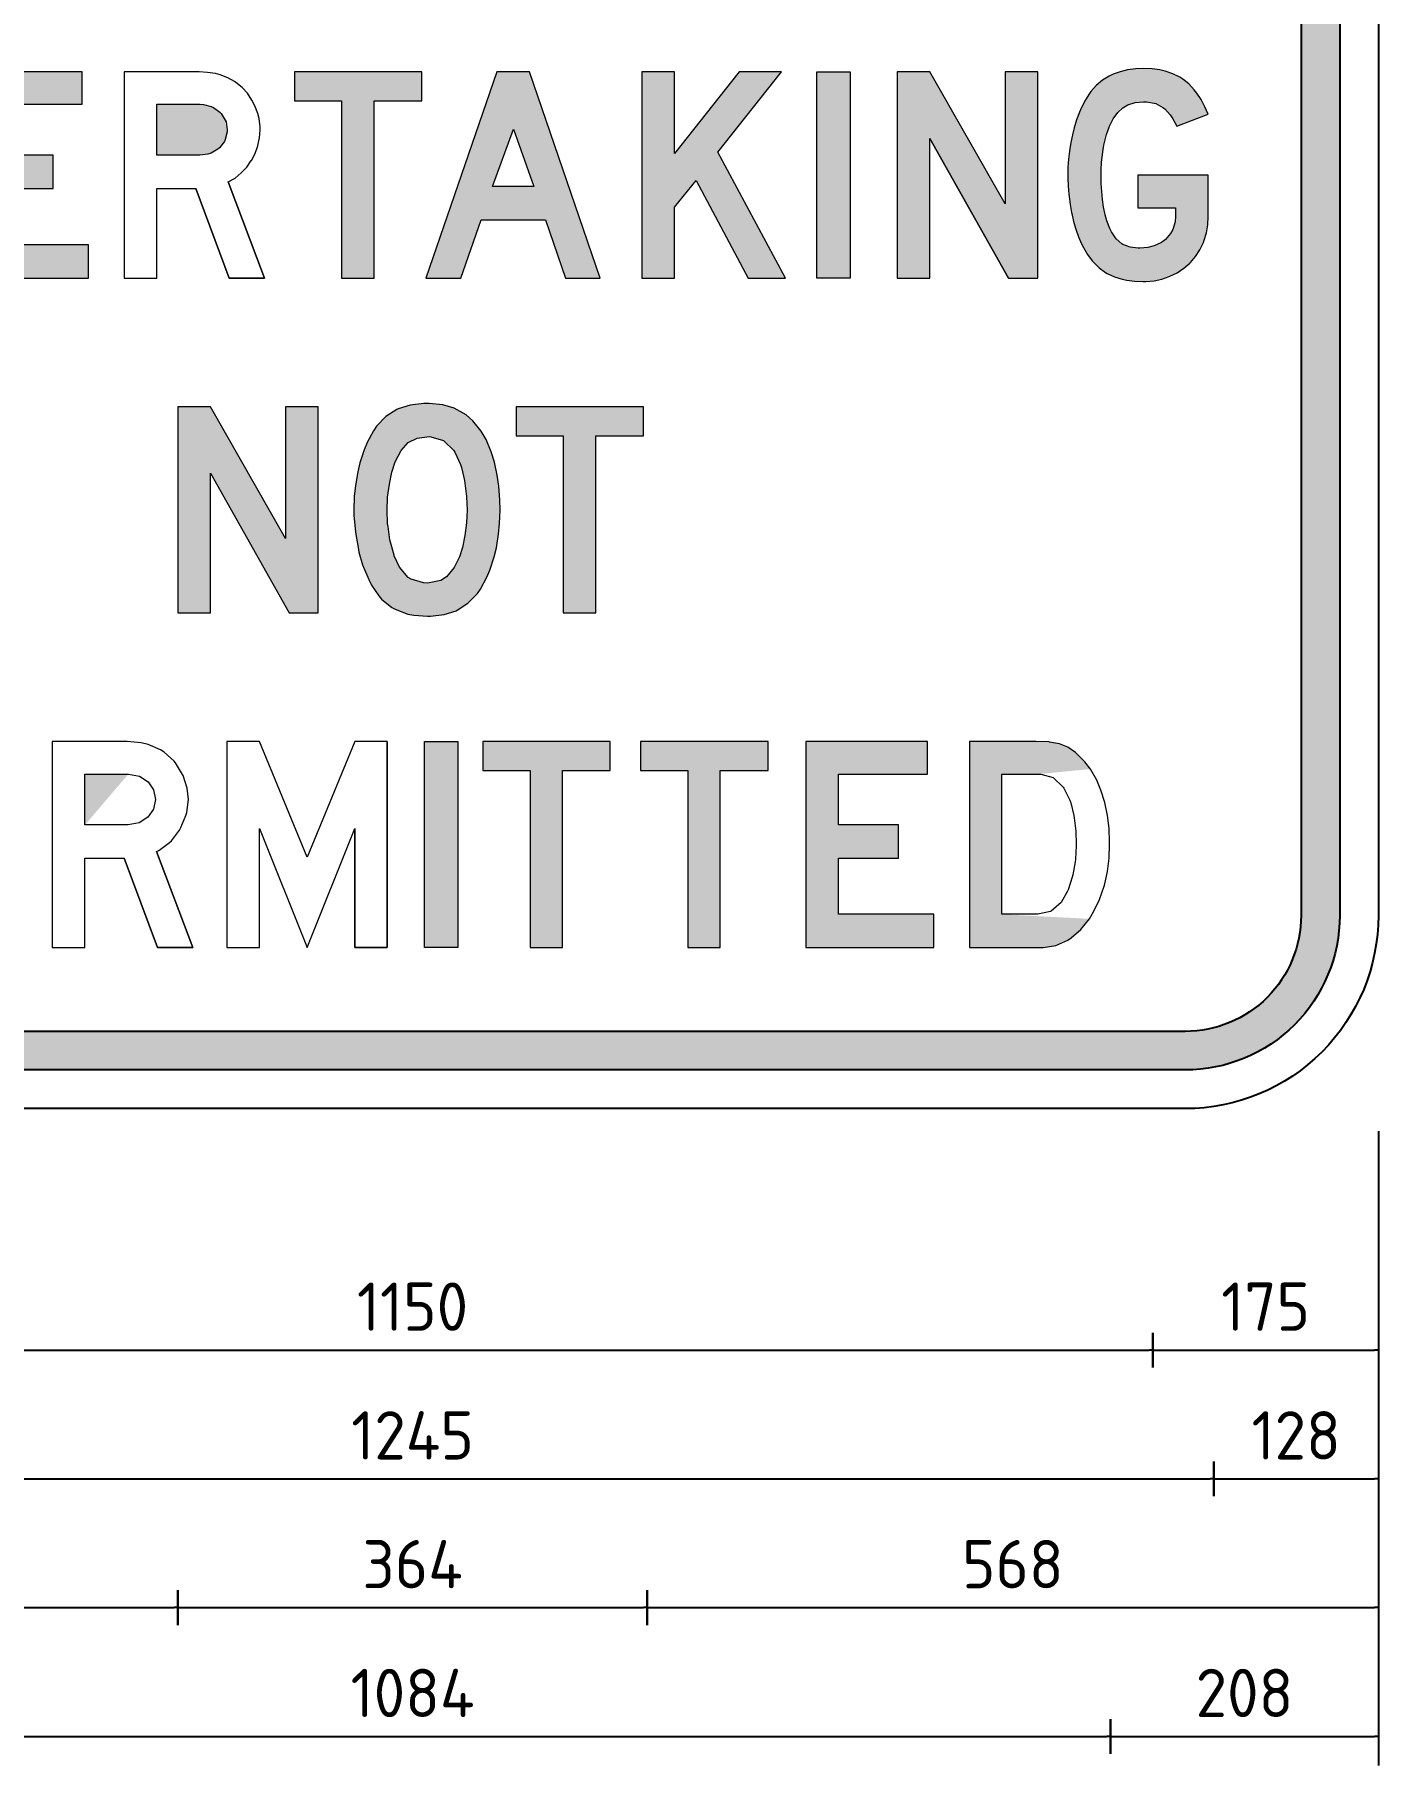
# Model space of a CAD drawing. Header units: inches. Extents: x 0 to 420, y 0 to 297.
# Drawn here: x 143.2 to 212.8, y 116.6 to 206.2 of the extents above; entities that cross this region are included whole.
import ezdxf

# ---------------------------------------------------------------- set-up
doc = ezdxf.new("R2010")
doc.units = ezdxf.units.IN
doc.header["$MEASUREMENT"] = 0
for name, color, linetype in [('L25', 1, 'Continuous'), ('L35', 3, 'Continuous'), ('T25', 1, 'Continuous')]:
    doc.layers.add(name, color=color, linetype=linetype)
doc.styles.add('ISO', font='iso3098b.shx')
doc.dimstyles.new('SIGNSDIM', dxfattribs={"dimtxt": 2.5, "dimasz": 0.2, "dimexe": 1.5, "dimexo": 2, "dimgap": 1, "dimtad": 1, "dimdec": 4, "dimlfac": 15, "dimrnd": 1, "dimdsep": 46, "dimtxsty": 'ISO', "dimblk": 'SGNDIM', "dimcen": 2.5, "dimse2": 1, "dimadec": 0, "dimazin": 0, "dimtfac": 1, "dimtdec": 4, "dimtix": 1, "dimtmove": 0, "dimatfit": 3, "dimldrblk": 'SGNDIM', "dimfxl": 1, "dimtolj": 1, "dimtzin": 0, "dimarcsym": 0})

# ---------------------------------------------------------------- blocks, each defined once
blk = doc.blocks.new('SGNDIM')
for p, q in [((0, 4.5), (0, -4.5)), ((0, 0), (-1, 0))]:
    blk.add_line(p, q)
blk = doc.blocks.new('*D10')
at = {"layer": 'DEFPOINTS', "color": 0, "transparency": 16777216}
for p in [(198.925, 140.207), (212.789, 140.207), (212.789, 118.069)]:
    blk.add_point(p, dxfattribs=at)
at = {"layer": 'T25', "color": 0, "lineweight": -2, "transparency": 16777216}
for p, q in [((212.789, 138.207), (212.789, 116.569)), ((199.125, 118.069), (212.589, 118.069))]:
    blk.add_line(p, q, dxfattribs=at)
at = {"layer": 'T25', "color": 0, "lineweight": -2, "transparency": 16777216, "xscale": 0.2, "yscale": 0.2, "zscale": 0.2, "rotation": 180}
blk.add_blockref('SGNDIM', (198.925, 118.069), dxfattribs=at)
at = {"layer": 'T25', "color": 0, "lineweight": -2, "transparency": 16777216, "xscale": 0.2, "yscale": 0.2, "zscale": 0.2}
blk.add_blockref('SGNDIM', (212.789, 118.069), dxfattribs=at)
at = {"layer": 'T25', "color": 0, "transparency": 16777216, "insert": (205.857, 120.319), "char_height": 2.5, "attachment_point": 5, "style": 'ISO'}
blk.add_mtext('\\A1;208', dxfattribs=at)
blk = doc.blocks.new('*D11')
at = {"layer": 'DEFPOINTS', "color": 0, "transparency": 16777216}
for p in [(126.652, 145.67), (198.925, 145.67), (198.925, 118.069)]:
    blk.add_point(p, dxfattribs=at)
at = {"layer": 'T25', "color": 0, "lineweight": -2, "transparency": 16777216}
blk.add_line((126.852, 118.069), (198.725, 118.069), dxfattribs=at)
at = {"layer": 'T25', "color": 0, "lineweight": -2, "transparency": 16777216, "xscale": 0.2, "yscale": 0.2, "zscale": 0.2, "rotation": 180}
blk.add_blockref('SGNDIM', (126.652, 118.069), dxfattribs=at)
at = {"layer": 'T25', "color": 0, "lineweight": -2, "transparency": 16777216, "xscale": 0.2, "yscale": 0.2, "zscale": 0.2}
blk.add_blockref('SGNDIM', (198.925, 118.069), dxfattribs=at)
at = {"layer": 'T25', "color": 0, "transparency": 16777216, "insert": (162.789, 120.319), "char_height": 2.5, "attachment_point": 5, "style": 'ISO'}
blk.add_mtext('\\A1;1084', dxfattribs=at)
blk = doc.blocks.new('*D13')
at = {"layer": 'DEFPOINTS', "color": 0, "transparency": 16777216}
for p in [(174.937, 143.499), (212.789, 143.499), (212.789, 124.736)]:
    blk.add_point(p, dxfattribs=at)
at = {"layer": 'T25', "color": 0, "lineweight": -2, "transparency": 16777216}
for p, q in [((212.789, 141.499), (212.789, 123.236)), ((175.137, 124.736), (212.589, 124.736))]:
    blk.add_line(p, q, dxfattribs=at)
at = {"layer": 'T25', "color": 0, "lineweight": -2, "transparency": 16777216, "xscale": 0.2, "yscale": 0.2, "zscale": 0.2, "rotation": 180}
blk.add_blockref('SGNDIM', (174.937, 124.736), dxfattribs=at)
at = {"layer": 'T25', "color": 0, "lineweight": -2, "transparency": 16777216, "xscale": 0.2, "yscale": 0.2, "zscale": 0.2}
blk.add_blockref('SGNDIM', (212.789, 124.736), dxfattribs=at)
at = {"layer": 'T25', "color": 0, "transparency": 16777216, "insert": (193.863, 126.986), "char_height": 2.5, "attachment_point": 5, "style": 'ISO'}
blk.add_mtext('\\A1;568', dxfattribs=at)
blk = doc.blocks.new('*D14')
at = {"layer": 'DEFPOINTS', "color": 0, "transparency": 16777216}
for p in [(150.64, 145.281), (174.937, 145.281), (174.937, 124.736)]:
    blk.add_point(p, dxfattribs=at)
at = {"layer": 'T25', "color": 0, "lineweight": -2, "transparency": 16777216}
blk.add_line((150.84, 124.736), (174.737, 124.736), dxfattribs=at)
at = {"layer": 'T25', "color": 0, "lineweight": -2, "transparency": 16777216, "xscale": 0.2, "yscale": 0.2, "zscale": 0.2, "rotation": 180}
blk.add_blockref('SGNDIM', (150.64, 124.736), dxfattribs=at)
at = {"layer": 'T25', "color": 0, "lineweight": -2, "transparency": 16777216, "xscale": 0.2, "yscale": 0.2, "zscale": 0.2}
blk.add_blockref('SGNDIM', (174.937, 124.736), dxfattribs=at)
at = {"layer": 'T25', "color": 0, "transparency": 16777216, "insert": (162.789, 126.986), "char_height": 2.5, "attachment_point": 5, "style": 'ISO'}
blk.add_mtext('\\A1;364', dxfattribs=at)
blk = doc.blocks.new('*D15')
at = {"layer": 'DEFPOINTS', "color": 0, "transparency": 16777216}
for p in [(112.789, 143.499), (150.64, 143.499), (150.64, 124.736)]:
    blk.add_point(p, dxfattribs=at)
at = {"layer": 'T25', "color": 0, "lineweight": -2, "transparency": 16777216}
for p, q in [((112.789, 141.499), (112.789, 123.236)), ((112.989, 124.736), (150.44, 124.736))]:
    blk.add_line(p, q, dxfattribs=at)
at = {"layer": 'T25', "color": 0, "lineweight": -2, "transparency": 16777216, "xscale": 0.2, "yscale": 0.2, "zscale": 0.2, "rotation": 180}
blk.add_blockref('SGNDIM', (112.789, 124.736), dxfattribs=at)
at = {"layer": 'T25', "color": 0, "lineweight": -2, "transparency": 16777216, "xscale": 0.2, "yscale": 0.2, "zscale": 0.2}
blk.add_blockref('SGNDIM', (150.64, 124.736), dxfattribs=at)
at = {"layer": 'T25', "color": 0, "transparency": 16777216, "insert": (131.714, 126.986), "char_height": 2.5, "attachment_point": 5, "style": 'ISO'}
blk.add_mtext('\\A1;568', dxfattribs=at)
blk = doc.blocks.new('*D16')
at = {"layer": 'DEFPOINTS', "color": 0, "transparency": 16777216}
for p in [(204.275, 141.131), (212.789, 141.131), (212.789, 131.403)]:
    blk.add_point(p, dxfattribs=at)
at = {"layer": 'T25', "color": 0, "lineweight": -2, "transparency": 16777216}
for p, q in [((212.789, 139.131), (212.789, 129.903)), ((204.475, 131.403), (212.589, 131.403))]:
    blk.add_line(p, q, dxfattribs=at)
at = {"layer": 'T25', "color": 0, "lineweight": -2, "transparency": 16777216, "xscale": 0.2, "yscale": 0.2, "zscale": 0.2, "rotation": 180}
blk.add_blockref('SGNDIM', (204.275, 131.403), dxfattribs=at)
at = {"layer": 'T25', "color": 0, "lineweight": -2, "transparency": 16777216, "xscale": 0.2, "yscale": 0.2, "zscale": 0.2}
blk.add_blockref('SGNDIM', (212.789, 131.403), dxfattribs=at)
at = {"layer": 'T25', "color": 0, "transparency": 16777216, "insert": (208.532, 133.653), "char_height": 2.5, "attachment_point": 5, "style": 'ISO'}
blk.add_mtext('\\A1;128', dxfattribs=at)
blk = doc.blocks.new('*D17')
at = {"layer": 'DEFPOINTS', "color": 0, "transparency": 16777216}
for p in [(121.302, 144.679), (204.275, 144.679), (204.275, 131.403)]:
    blk.add_point(p, dxfattribs=at)
at = {"layer": 'T25', "color": 0, "lineweight": -2, "transparency": 16777216}
blk.add_line((121.502, 131.403), (204.075, 131.403), dxfattribs=at)
at = {"layer": 'T25', "color": 0, "lineweight": -2, "transparency": 16777216, "xscale": 0.2, "yscale": 0.2, "zscale": 0.2, "rotation": 180}
blk.add_blockref('SGNDIM', (121.302, 131.403), dxfattribs=at)
at = {"layer": 'T25', "color": 0, "lineweight": -2, "transparency": 16777216, "xscale": 0.2, "yscale": 0.2, "zscale": 0.2}
blk.add_blockref('SGNDIM', (204.275, 131.403), dxfattribs=at)
at = {"layer": 'T25', "color": 0, "transparency": 16777216, "insert": (162.789, 133.653), "char_height": 2.5, "attachment_point": 5, "style": 'ISO'}
blk.add_mtext('\\A1;1245', dxfattribs=at)
blk = doc.blocks.new('*D25')
at = {"layer": 'DEFPOINTS', "color": 0, "transparency": 16777216}
for p in [(201.115, 151.407), (212.789, 151.407), (212.789, 138.069)]:
    blk.add_point(p, dxfattribs=at)
at = {"layer": 'T25', "color": 0, "lineweight": -2, "transparency": 16777216}
for p, q in [((212.789, 149.407), (212.789, 136.569)), ((201.315, 138.069), (212.589, 138.069))]:
    blk.add_line(p, q, dxfattribs=at)
at = {"layer": 'T25', "color": 0, "lineweight": -2, "transparency": 16777216, "xscale": 0.2, "yscale": 0.2, "zscale": 0.2, "rotation": 180}
blk.add_blockref('SGNDIM', (201.115, 138.069), dxfattribs=at)
at = {"layer": 'T25', "color": 0, "lineweight": -2, "transparency": 16777216, "xscale": 0.2, "yscale": 0.2, "zscale": 0.2}
blk.add_blockref('SGNDIM', (212.789, 138.069), dxfattribs=at)
at = {"layer": 'T25', "color": 0, "transparency": 16777216, "insert": (206.952, 140.319), "char_height": 2.5, "attachment_point": 5, "style": 'ISO'}
blk.add_mtext('\\A1;175', dxfattribs=at)
blk = doc.blocks.new('*D26')
at = {"layer": 'DEFPOINTS', "color": 0, "transparency": 16777216}
for p in [(124.462, 150.335), (201.115, 150.335), (201.115, 138.069)]:
    blk.add_point(p, dxfattribs=at)
at = {"layer": 'T25', "color": 0, "lineweight": -2, "transparency": 16777216}
blk.add_line((124.662, 138.069), (200.915, 138.069), dxfattribs=at)
at = {"layer": 'T25', "color": 0, "lineweight": -2, "transparency": 16777216, "xscale": 0.2, "yscale": 0.2, "zscale": 0.2, "rotation": 180}
blk.add_blockref('SGNDIM', (124.462, 138.069), dxfattribs=at)
at = {"layer": 'T25', "color": 0, "lineweight": -2, "transparency": 16777216, "xscale": 0.2, "yscale": 0.2, "zscale": 0.2}
blk.add_blockref('SGNDIM', (201.115, 138.069), dxfattribs=at)
at = {"layer": 'T25', "color": 0, "transparency": 16777216, "insert": (162.789, 140.319), "char_height": 2.5, "attachment_point": 5, "style": 'ISO'}
blk.add_mtext('\\A1;1150', dxfattribs=at)

msp = doc.modelspace()

# ---------------------------------------------------------------- hatches: boundary and pattern name
at = {"layer": 'L25'}
h = msp.add_hatch(color=256, dxfattribs=at)
edge = h.paths.add_edge_path()
edge.add_line((114.7885044, 160.5694179), (114.7885044, 260.5694179))
edge.add_arc((122.7885044, 260.5694179), 8, 90, 180, ccw=False)
edge.add_line((122.7885044, 268.5694179), (202.7885044, 268.5694179))
edge.add_arc((202.7885044, 260.5694179), 8, 0, 90, ccw=False)
edge.add_line((210.7885044, 260.5694179), (210.7885044, 160.5694179))
edge.add_arc((202.7885044, 160.5694179), 8, -90, 0, ccw=False)
edge.add_line((202.7885044, 152.5694179), (122.7885044, 152.5694179))
edge.add_arc((122.7885044, 160.5694179), 8, 180, 270, ccw=False)
edge = h.paths.add_edge_path(flags=16)
edge.add_line((116.7885044, 160.5694179), (116.7885044, 260.5694179))
edge.add_arc((122.7885044, 260.5694179), 6, 90, 180, ccw=False)
edge.add_line((122.7885044, 266.5694179), (202.7885044, 266.5694179))
edge.add_arc((202.7885044, 260.5694179), 6, 0, 90, ccw=False)
edge.add_line((208.7885044, 260.5694179), (208.7885044, 160.5694179))
edge.add_arc((202.7885044, 160.5694179), 6, -90, 0, ccw=False)
edge.add_line((202.7885044, 154.5694179), (122.7885044, 154.5694179))
edge.add_arc((122.7885044, 160.5694179), 6, 180, 270, ccw=False)
for points in [[(197.6203531, 202.7896878), (197.4166353, 202.3985495), (197.310702, 202.1500138), (197.1640251, 201.7629498), (197.0417944, 201.3514398), (196.9480842, 200.988822), (196.8625227, 200.5813863), (196.797333, 200.1576532), (196.7932586, 200.133207), (196.7484407, 199.721697), (196.7199202, 199.3061126), (196.7076971, 198.8864538), (196.7117715, 198.7479256), (196.7239946, 198.3323412), (196.7606638, 197.9167568), (196.7728868, 197.7904517), (196.8299278, 197.370793), (196.9032663, 196.9674316), (196.9154893, 196.9063163), (197.0132739, 196.4948062), (197.1273559, 196.0995936), (197.265884, 195.704381), (197.424784, 195.3336145), (197.5184942, 195.1421197), (197.7344351, 194.7795019), (197.9666735, 194.4576277), (198.0318632, 194.3842893), (198.3292912, 194.0909356), (198.6593141, 193.8505485), (198.74895, 193.7975819), (199.1197165, 193.6264589), (199.5271522, 193.5042282), (199.7593905, 193.4553359), (200.1627519, 193.4064436), (200.6068568, 193.3901462), (200.7535337, 193.3901462), (201.1731924, 193.4308897), (201.5724794, 193.5123769), (201.955469, 193.6427563), (202.0002869, 193.6590537), (202.3792021, 193.8464742), (202.7214481, 194.0746382), (203.0270249, 194.3435457), (203.0555454, 194.3761406), (203.3203786, 194.6857917), (203.5444682, 195.032112), (203.7278143, 195.4151016), (203.7726322, 195.5291836), (203.8867142, 195.9162475), (203.9559783, 196.3236832), (203.9804244, 196.7514907), (203.9804244, 198.8864538), (200.3379492, 198.8864538), (200.3379492, 197.19967), (202.2814175, 197.19967), (202.2814175, 196.7514907), (202.2610457, 196.4703601), (202.1428894, 196.0873705), (202.0288074, 195.875504), (201.7598998, 195.5658528), (201.556182, 195.4110273), (201.1772668, 195.2317555), (200.8553926, 195.146194), (200.4316594, 195.1095248), (200.3501723, 195.1095248), (199.9305135, 195.1665658), (199.5638214, 195.305094), (199.502706, 195.3417632), (199.205278, 195.5984477), (198.9648909, 195.9569911), (198.8793294, 196.1321884), (198.7326526, 196.5355498), (198.6511654, 196.8329778), (198.5656039, 197.2526366), (198.5085629, 197.6274775), (198.463745, 198.0471362), (198.463745, 198.0512106), (198.4392989, 198.4708694), (198.4311502, 198.8864538), (198.4352245, 199.1472126), (198.4596707, 199.5668714), (198.4841168, 199.8194815), (198.5452321, 200.2309916), (198.5819014, 200.4510069), (198.6756116, 200.8543682), (198.7122808, 200.9928964), (198.8426602, 201.3799603), (198.8508089, 201.4003321), (199.0586011, 201.8159165), (199.2989882, 202.141865), (199.5638214, 202.3863265), (199.8123572, 202.528929), (200.1912724, 202.6511597), (200.6353773, 202.6878289), (200.7902029, 202.6837545), (201.1894899, 202.6226392), (201.2750513, 202.598193), (201.6376691, 202.3985495), (201.7313793, 202.3252111), (202.01251, 202.0114856), (202.1469638, 201.8077678), (202.354756, 201.4247782), (203.9804244, 202.0522292), (203.8011527, 202.4392931), (203.6055836, 202.8059852), (203.393717, 203.1319338), (203.2592632, 203.3112055), (202.9740582, 203.6167823), (202.6644071, 203.8693924), (202.5177302, 203.9631026), (202.1510381, 204.1464487), (201.7558255, 204.2809025), (201.4828436, 204.3420178), (201.0754079, 204.3949845), (200.6353773, 204.4112819), (200.232016, 204.3949845), (199.8082828, 204.3420178), (199.4171445, 204.252382), (199.0586011, 204.1220026), (198.8467346, 204.0201436), (198.5004142, 203.8042027), (198.1866887, 203.5393695), (197.9096325, 203.225644), (197.836294, 203.1278594)], [(145.6804499, 204.2360845), (139.3855683, 204.2360845), (139.3855683, 193.5694179), (146.0186215, 193.5694179), (146.0186215, 195.2928709), (141.0764264, 195.2928709), (141.0764264, 198.2060362), (144.1851608, 198.2060362), (144.1851608, 199.9254148), (141.0764264, 199.9254148), (141.0764264, 202.5615238), (145.6804499, 202.5615238)], [(163.2694491, 204.2360845), (156.6689907, 204.2360845), (156.6689907, 202.7407955), (159.113605, 202.7407955), (159.113605, 193.5694179), (160.7963144, 193.5694179), (160.7963144, 202.7407955), (163.2694491, 202.7407955)], [(181.8851863, 204.2360845), (179.701331, 204.2360845), (176.3481351, 200.0150507), (176.3481351, 204.2360845), (174.657277, 204.2360845), (174.657277, 193.5694179), (176.3481351, 193.5694179), (176.3481351, 197.2444879), (177.4685833, 198.6175462), (180.1658077, 193.5694179), (182.1011272, 193.5694179), (178.5849571, 200.0843147)], [(183.718647, 193.5694179), (183.718647, 204.2360845), (185.4502487, 204.2360845), (185.4502487, 193.5694179)], [(193.6437807, 193.5694179), (189.573498, 200.7932529), (189.573498, 193.5694179), (187.8826398, 193.5694179), (187.8826398, 204.2360845), (189.573498, 204.2360845), (193.464509, 197.4156109), (193.464509, 204.2360845), (195.1553671, 204.2360845), (195.1553671, 193.5694179)], [(157.9009606, 186.9027512), (156.2119187, 186.9027512), (156.2119187, 180.0823267), (152.3289583, 186.9027512), (150.6399164, 186.9027512), (150.6399164, 176.2360845), (152.3289583, 176.2360845), (152.3289583, 183.4604104), (156.3955102, 176.2360845), (157.9009606, 176.2360845)], [(174.7454816, 186.9027512), (168.1453668, 186.9027512), (168.1453668, 185.4064804), (170.5871339, 185.4064804), (170.5871339, 176.2360845), (172.2761758, 176.2360845), (172.2761758, 185.4064804), (174.7454816, 185.4064804)], [(163.4056112, 158.9027512), (163.4056112, 169.5694179), (165.1399555, 169.5694179), (165.1399555, 158.9027512)], [(173.0208878, 169.5694179), (166.4249878, 169.5694179), (166.4249878, 168.0687158), (168.869245, 168.0687158), (168.869245, 158.9027512), (170.5496719, 158.9027512), (170.5496719, 168.0687158), (173.0208878, 168.0687158)], [(181.1893798, 169.5694179), (174.5934798, 169.5694179), (174.5934798, 168.0687158), (177.037737, 168.0687158), (177.037737, 158.9027512), (178.7181639, 158.9027512), (178.7181639, 168.0687158), (181.1893798, 168.0687158)], [(189.438748, 169.5694179), (183.1483801, 169.5694179), (183.1483801, 158.9027512), (189.7712389, 158.9027512), (189.7712389, 160.6281093), (184.8377932, 160.6281093), (184.8377932, 163.539651), (187.9380459, 163.539651), (187.9380459, 165.2560228), (184.8377932, 165.2560228), (184.8377932, 167.888991), (189.438748, 167.888991)]]:
    msp.add_hatch(color=256, dxfattribs=at).paths.add_polyline_path(points)
h = msp.add_hatch(color=256, dxfattribs=at)
h.paths.add_polyline_path([(149.5470147, 199.9254148), (149.5470147, 202.5615238), (151.7960598, 202.5615238), (151.9712571, 202.5493007), (152.3664697, 202.4515162), (152.4805517, 202.3985495), (152.814649, 202.1622368), (152.8798387, 202.0929728), (153.0957796, 201.7425781), (153.1324489, 201.6488678), (153.1976386, 201.2414321), (153.1935642, 201.1354989), (153.0957796, 200.7362119), (153.0509617, 200.6425017), (152.8024259, 200.3165531), (152.7127901, 200.2391403), (152.3542467, 200.0354225), (152.1953467, 199.9824558), (151.7797623, 199.9254148)], flags=0)
h.paths.add_polyline_path([(153.2506052, 198.5442078), (153.5969256, 198.7438513), (153.9187998, 199.0086845), (154.2040047, 199.3101869), (154.4403175, 199.6524329), (154.4443918, 199.6605816), (154.6358866, 200.0231994), (154.7825634, 200.418412), (154.7825634, 200.4224864), (154.8721993, 200.8299221), (154.9047942, 201.2414321), (154.8966454, 201.4003321), (154.8396044, 201.8281396), (154.7744147, 202.0807497), (154.6277379, 202.4800367), (154.4729123, 202.7774647), (154.240674, 203.1319338), (153.9717664, 203.4252875), (153.6458178, 203.6941951), (153.5765538, 203.739013), (153.2220847, 203.9345821), (152.8227977, 204.0934821), (152.5824107, 204.1545974), (152.1790493, 204.2157128), (151.7390188, 204.2360845), (147.8561565, 204.2360845), (147.8561565, 193.5694179), (149.5470147, 193.5694179), (149.5470147, 198.2060362), (151.5719701, 198.2060362), (153.2913488, 193.5694179), (155.1288838, 193.5694179)], flags=17)
edge = h.paths.add_edge_path(flags=17)
edge.add_line((153.2506052, 198.5442078), (153.5969256, 198.7438513))
edge.add_line((153.2506052, 198.5442078), (155.1288838, 193.5694179))
edge.add_line((155.1288838, 193.5694179), (153.2913488, 193.5694179))
edge.add_line((153.2913488, 193.5694179), (151.5719701, 198.2060362))
edge.add_line((149.5470147, 198.2060362), (151.5719701, 198.2060362))
edge.add_line((149.5470147, 193.5694179), (149.5470147, 198.2060362))
edge.add_line((147.8561565, 193.5694179), (149.5470147, 193.5694179))
edge.add_line((147.8561565, 204.2360845), (147.8561565, 193.5694179))
edge.add_line((151.7390188, 204.2360845), (147.8561565, 204.2360845))
edge.add_line((152.1790493, 204.2157128), (151.7390188, 204.2360845))
edge.add_line((152.5824107, 204.1545974), (152.1790493, 204.2157128))
edge.add_line((152.8227977, 204.0934821), (152.5824107, 204.1545974))
edge.add_line((153.2220847, 203.9345821), (152.8227977, 204.0934821))
edge.add_line((153.5765538, 203.739013), (153.2220847, 203.9345821))
edge.add_line((153.6458178, 203.6941951), (153.5765538, 203.739013))
edge.add_line((153.9717664, 203.4252875), (153.6458178, 203.6941951))
edge.add_line((154.240674, 203.1319338), (153.9717664, 203.4252875))
edge.add_line((154.4729123, 202.7774647), (154.240674, 203.1319338))
edge.add_line((154.6277379, 202.4800367), (154.4729123, 202.7774647))
edge.add_line((154.7744147, 202.0807497), (154.6277379, 202.4800367))
edge.add_line((154.8396044, 201.8281396), (154.7744147, 202.0807497))
edge.add_line((154.8966454, 201.4003321), (154.8396044, 201.8281396))
edge.add_line((154.9047942, 201.2414321), (154.8966454, 201.4003321))
edge.add_line((154.8721993, 200.8299221), (154.9047942, 201.2414321))
edge.add_line((154.7825634, 200.4224864), (154.8721993, 200.8299221))
edge.add_line((154.7825634, 200.418412), (154.7825634, 200.4224864))
edge.add_line((154.6358866, 200.0231994), (154.7825634, 200.418412))
edge.add_line((154.4443918, 199.6605816), (154.6358866, 200.0231994))
edge.add_line((154.4403175, 199.6524329), (154.4443918, 199.6605816))
edge.add_line((154.2040047, 199.3101869), (154.4403175, 199.6524329))
edge.add_line((153.9187998, 199.0086845), (154.2040047, 199.3101869))
edge.add_line((153.5969256, 198.7438513), (153.9187998, 199.0086845))
h.paths.add_polyline_path([(151.5719701, 198.2060362), (153.2913488, 193.5694179)], flags=0)
h.paths.add_polyline_path([(155.1288838, 193.5694179), (153.2506052, 198.5442078)], flags=0)
h = msp.add_hatch(color=256, dxfattribs=at)
h.paths.add_polyline_path([(168.8350208, 204.2360845), (167.1523113, 204.2360845), (163.4813157, 193.5694179), (165.2862558, 193.5694179), (166.3333656, 196.5803677), (169.6661896, 196.5803677), (170.7010763, 193.5694179), (172.5060165, 193.5694179)])
h.paths.add_polyline_path([(166.9282217, 198.2997464), (168.0120007, 201.2781014), (169.0591104, 198.2997464)], flags=16)
h = msp.add_hatch(color=256, dxfattribs=at)
h.paths.add_polyline_path([(163.6473748, 187.0771631), (163.3719876, 187.0679836), (162.6651603, 186.9853674), (162.0501287, 186.8017759), (161.9675125, 186.7650576), (161.3983789, 186.4070541), (160.9210409, 185.8929979), (160.7741677, 185.6635085), (160.4345234, 185.048477), (160.2784707, 184.6721144), (160.0673404, 184.0020054), (159.9480059, 183.533847), (159.837851, 182.8361993), (159.773594, 182.257886), (159.7552349, 181.5510587), (159.7552349, 181.284851), (159.8103123, 180.5872033), (159.8470306, 180.2934569), (159.9663651, 179.6141683), (160.012263, 179.3846789), (160.2050341, 178.7237495), (160.2509319, 178.5952354), (160.5171396, 177.9618447), (160.6640128, 177.6680983), (161.049555, 177.1173238), (161.1872486, 176.9520914), (161.719664, 176.5206514), (161.8940759, 176.4196761), (162.5458258, 176.1718275), (162.8487518, 176.1075705), (163.5647587, 176.0616726), (163.7116319, 176.0616726), (164.4184592, 176.1442888), (165.0426703, 176.3462395), (165.0977478, 176.3737782), (165.6577019, 176.7317816), (166.1442194, 177.2458378), (166.3002721, 177.4569681), (166.6399164, 178.0811792), (166.7867896, 178.4483622), (167.0070995, 179.1276508), (167.1264339, 179.6049887), (167.2365888, 180.3026365), (167.2916663, 180.853411), (167.319205, 181.5510587), (167.3100254, 182.0834741), (167.254948, 182.7903014), (167.1723318, 183.3594351), (167.0254586, 184.0387237), (166.8602263, 184.5711391), (166.5940186, 185.2045298), (166.34617, 185.6359698), (165.91473, 186.1775648), (165.5567265, 186.4804907), (164.9508746, 186.8293146), (164.3633817, 187.0129061)])
h.paths.add_polyline_path([(163.5647587, 177.7782532), (163.3536284, 177.7874328), (162.7202377, 177.9710243), (162.5641849, 178.0719996), (162.1052062, 178.5952354), (161.8389985, 179.1827283), (161.8298189, 179.2194466), (161.6462274, 179.8987351), (161.6186887, 180.0180696), (161.5177133, 180.7065378), (161.4993542, 180.8625906), (161.4718155, 181.5510587), (161.4993542, 182.2303473), (161.5911499, 182.9004563), (161.719664, 183.5154879), (161.8848964, 184.0479033), (162.1970019, 184.6445757), (162.5641849, 185.048477), (163.0323433, 185.2871459), (163.6473748, 185.3605825), (163.7391706, 185.351403), (164.3817409, 185.1586319), (164.4276388, 185.1310932), (164.9233358, 184.6445757), (164.9784133, 184.5527799), (165.2721597, 183.9193892), (165.3180576, 183.7633364), (165.4832899, 183.0840478), (165.5016491, 182.9463542), (165.5842653, 182.257886), (165.5842653, 182.2487065), (165.611804, 181.5510587), (165.5842653, 180.8993089), (165.5016491, 180.2383794), (165.373135, 179.6233479), (165.2170822, 179.1276508), (164.9508746, 178.5768763), (164.5469732, 178.0995384), (164.2440473, 177.9067673)], flags=16)
h = msp.add_hatch(color=256, dxfattribs=at)
h.paths.add_polyline_path([(145.8285261, 165.2560228), (145.8285261, 167.888991), (148.0750861, 167.888991), (148.6502054, 167.7811562), (149.0995174, 167.4935965), (149.3780909, 167.0712432), (149.4769395, 166.577), (149.3780909, 166.0647844), (149.0815449, 165.6514173), (148.632233, 165.3638576), (148.0660998, 165.2560228)], flags=0)
h.paths.add_polyline_path([(149.5308569, 163.8811281), (149.6476781, 163.9350455), (150.2048249, 164.3394263), (150.3036736, 164.4382749), (150.7260268, 164.9864356), (150.7979168, 165.1212292), (151.0585177, 165.750266), (151.1034489, 165.8940458), (151.1843251, 166.577), (151.1214214, 167.1611056), (150.9147379, 167.8081149), (150.8787929, 167.8710186), (150.5193433, 168.4641104), (150.4384672, 168.562959), (149.9262515, 169.0212573), (149.7375405, 169.1470646), (149.1085037, 169.425638), (148.7310816, 169.5065142), (148.0211686, 169.5694179), (144.139113, 169.5694179), (144.139113, 158.9027512), (145.8285261, 158.9027512), (145.8285261, 163.539651), (147.8594163, 163.539651), (149.5757881, 158.9027512), (151.4089811, 158.9027512)], flags=17)
edge = h.paths.add_edge_path(flags=17)
edge.add_line((149.5308569, 163.8811281), (149.6476781, 163.9350455))
edge.add_line((149.5308569, 163.8811281), (151.4089811, 158.9027512))
edge.add_line((151.4089811, 158.9027512), (149.5757881, 158.9027512))
edge.add_line((149.5757881, 158.9027512), (147.8594163, 163.539651))
edge.add_line((145.8285261, 163.539651), (147.8594163, 163.539651))
edge.add_line((145.8285261, 158.9027512), (145.8285261, 163.539651))
edge.add_line((144.139113, 158.9027512), (145.8285261, 158.9027512))
edge.add_line((144.139113, 169.5694179), (144.139113, 158.9027512))
edge.add_line((148.0211686, 169.5694179), (144.139113, 169.5694179))
edge.add_line((148.7310816, 169.5065142), (148.0211686, 169.5694179))
edge.add_line((149.1085037, 169.425638), (148.7310816, 169.5065142))
edge.add_line((149.7375405, 169.1470646), (149.1085037, 169.425638))
edge.add_line((149.9262515, 169.0212573), (149.7375405, 169.1470646))
edge.add_line((150.4384672, 168.562959), (149.9262515, 169.0212573))
edge.add_line((150.5193433, 168.4641104), (150.4384672, 168.562959))
edge.add_line((150.8787929, 167.8710186), (150.5193433, 168.4641104))
edge.add_line((150.9147379, 167.8081149), (150.8787929, 167.8710186))
edge.add_line((151.1214214, 167.1611056), (150.9147379, 167.8081149))
edge.add_line((151.1843251, 166.577), (151.1214214, 167.1611056))
edge.add_line((151.1034489, 165.8940458), (151.1843251, 166.577))
edge.add_line((151.0585177, 165.750266), (151.1034489, 165.8940458))
edge.add_line((150.7979168, 165.1212292), (151.0585177, 165.750266))
edge.add_line((150.7260268, 164.9864356), (150.7979168, 165.1212292))
edge.add_line((150.3036736, 164.4382749), (150.7260268, 164.9864356))
edge.add_line((150.2048249, 164.3394263), (150.3036736, 164.4382749))
edge.add_line((149.6476781, 163.9350455), (150.2048249, 164.3394263))
h.paths.add_polyline_path([(147.8594163, 163.539651), (149.5757881, 158.9027512)], flags=0)
h.paths.add_polyline_path([(151.4089811, 158.9027512), (149.5308569, 163.8811281)], flags=0)
edge = h.paths.add_edge_path(flags=0)
edge.add_line((148.0750861, 167.888991), (148.6502054, 167.7811562))
edge.add_line((148.6502054, 167.7811562), (149.0995174, 167.4935965))
edge.add_line((149.0995174, 167.4935965), (149.3780909, 167.0712432))
edge.add_line((149.3780909, 167.0712432), (149.4769395, 166.577))
edge.add_line((149.4769395, 166.577), (149.3780909, 166.0647844))
edge.add_line((149.3780909, 166.0647844), (149.0815449, 165.6514173))
edge.add_line((149.0815449, 165.6514173), (148.632233, 165.3638576))
edge.add_line((148.632233, 165.3638576), (148.0660998, 165.2560228))
edge.add_line((148.0660998, 165.2560228), (145.8285261, 165.2560228))
h = msp.add_hatch(color=256, dxfattribs=at)
h.paths.add_polyline_path([(161.4735697, 169.5694179), (159.8021291, 169.5694179), (157.3309131, 163.5845822), (154.8596972, 169.5694179), (153.1702841, 169.5694179), (153.1702841, 158.9027512), (154.8596972, 158.9027512), (154.8596972, 165.076298), (157.3309131, 158.9027512), (159.8021291, 165.076298), (159.8021291, 158.9027512), (161.4735697, 158.9027512)], flags=17)
h.paths.add_polyline_path([(159.8021291, 158.9027512), (159.8021291, 165.076298)], flags=0)
edge = h.paths.add_edge_path(flags=17)
edge.add_line((161.4735697, 169.5694179), (159.8021291, 169.5694179))
edge.add_line((161.4735697, 158.9027512), (161.4735697, 169.5694179))
edge.add_line((159.8021291, 158.9027512), (161.4735697, 158.9027512))
edge.add_line((159.8021291, 158.9027512), (159.8021291, 165.076298))
edge.add_line((157.3309131, 158.9027512), (159.8021291, 165.076298))
edge.add_line((154.8596972, 165.076298), (157.3309131, 158.9027512))
edge.add_line((154.8596972, 158.9027512), (154.8596972, 165.076298))
edge.add_line((153.1702841, 158.9027512), (154.8596972, 158.9027512))
edge.add_line((153.1702841, 169.5694179), (153.1702841, 158.9027512))
edge.add_line((154.8596972, 169.5694179), (153.1702841, 169.5694179))
edge.add_line((157.3309131, 163.5845822), (154.8596972, 169.5694179))
edge.add_line((159.8021291, 169.5694179), (157.3309131, 163.5845822))
h.paths.add_polyline_path([(159.8021291, 158.9027512), (161.4735697, 158.9027512)], flags=0)
h = msp.add_hatch(color=256, dxfattribs=at)
h.paths.add_polyline_path([(193.3028311, 160.6281093), (193.3028311, 167.888991), (195.2079139, 167.888991), (195.3067626, 167.888991), (195.9447856, 167.7092662), (195.9717443, 167.6912938), (196.4659875, 167.215023), (196.5109187, 167.1521194), (196.8164509, 166.5320688), (196.8613821, 166.4062615), (197.0231344, 165.7412797), (197.0411069, 165.6244586), (197.121983, 164.9415044), (197.121983, 164.9325181), (197.1399555, 164.2495639), (197.1399555, 164.1686877), (197.1040105, 163.4857335), (197.0950243, 163.3509399), (196.9782032, 162.6679857), (196.9422582, 162.5511646), (196.7265885, 161.8951691), (196.6996298, 161.8322654), (196.3581526, 161.2391736), (195.845937, 160.7898616), (195.8189783, 160.7808753), (195.1629827, 160.6281093)], flags=0)
h.paths.add_polyline_path([(197.8768272, 168.149592), (197.5982537, 168.5270141), (197.1129968, 169.0032848), (196.7176022, 169.2818582), (196.2862627, 169.461583), (195.7650608, 169.5424592), (195.7470883, 169.5514454), (195.0551479, 169.5694179), (191.613418, 169.5694179), (191.613418, 158.9027512), (195.3786525, 158.9027512), (195.4325699, 158.9027512), (196.0885654, 159.0105861), (196.7176022, 159.2981458), (196.8793546, 159.4059806), (197.382584, 159.8373202), (197.831896, 160.394467), (198.0655382, 160.7898616), (198.3530979, 161.4009259), (198.5957264, 162.0838801), (198.6226851, 162.2007012), (198.7664649, 162.8477105), (198.8473411, 163.5306647), (198.8742998, 164.2495639), (198.8742998, 164.3753713), (198.8473411, 165.076298), (198.7664649, 165.7412797), (198.6226851, 166.4242339), (198.4249878, 167.062257), (198.209318, 167.5654864)])
edge = h.paths.add_edge_path(flags=16)
edge.add_line((195.2079139, 167.888991), (195.3067626, 167.888991))
edge.add_line((195.3067626, 167.888991), (195.9447856, 167.7092662))
edge.add_line((195.9447856, 167.7092662), (195.9717443, 167.6912938))
edge.add_line((195.9717443, 167.6912938), (196.4659875, 167.215023))
edge.add_line((196.4659875, 167.215023), (196.5109187, 167.1521194))
edge.add_line((196.5109187, 167.1521194), (196.8164509, 166.5320688))
edge.add_line((196.8164509, 166.5320688), (196.8613821, 166.4062615))
edge.add_line((196.8613821, 166.4062615), (197.0231344, 165.7412797))
edge.add_line((197.0231344, 165.7412797), (197.0411069, 165.6244586))
edge.add_line((197.0411069, 165.6244586), (197.121983, 164.9415044))
edge.add_line((197.121983, 164.9415044), (197.121983, 164.9325181))
edge.add_line((197.121983, 164.9325181), (197.1399555, 164.2495639))
edge.add_line((197.1399555, 164.2495639), (197.1399555, 164.1686877))
edge.add_line((197.1399555, 164.1686877), (197.1040105, 163.4857335))
edge.add_line((197.1040105, 163.4857335), (197.0950243, 163.3509399))
edge.add_line((197.0950243, 163.3509399), (196.9782032, 162.6679857))
edge.add_line((196.9782032, 162.6679857), (196.9422582, 162.5511646))
edge.add_line((196.9422582, 162.5511646), (196.7265885, 161.8951691))
edge.add_line((196.7265885, 161.8951691), (196.6996298, 161.8322654))
edge.add_line((196.6996298, 161.8322654), (196.3581526, 161.2391736))
edge.add_line((196.3581526, 161.2391736), (195.845937, 160.7898616))
edge.add_line((195.845937, 160.7898616), (195.8189783, 160.7808753))
edge.add_line((195.8189783, 160.7808753), (195.1629827, 160.6281093))
edge.add_line((195.1629827, 160.6281093), (193.3028311, 160.6281093))
edge.add_line((197.831896, 160.394467), (198.0655382, 160.7898616))
edge.add_line((198.0655382, 160.7898616), (198.3530979, 161.4009259))
edge.add_line((198.3530979, 161.4009259), (198.5957264, 162.0838801))
edge.add_line((198.5957264, 162.0838801), (198.6226851, 162.2007012))
edge.add_line((198.6226851, 162.2007012), (198.7664649, 162.8477105))
edge.add_line((198.7664649, 162.8477105), (198.8473411, 163.5306647))
edge.add_line((198.8473411, 163.5306647), (198.8742998, 164.2495639))
edge.add_line((198.8742998, 164.2495639), (198.8742998, 164.3753713))
edge.add_line((198.8742998, 164.3753713), (198.8473411, 165.076298))
edge.add_line((198.8473411, 165.076298), (198.7664649, 165.7412797))
edge.add_line((198.7664649, 165.7412797), (198.6226851, 166.4242339))
edge.add_line((198.6226851, 166.4242339), (198.4249878, 167.062257))
edge.add_line((198.4249878, 167.062257), (198.209318, 167.5654864))
edge.add_line((198.209318, 167.5654864), (197.8768272, 168.149592))

# ---------------------------------------------------------------- linework, layer by layer
for points in [[(114.7885044, 160.5694179), (114.7885044, 260.5694179, -0.4142135624), (122.7885044, 268.5694179), (202.7885044, 268.5694179, -0.4142135624), (210.7885044, 260.5694179), (210.7885044, 160.5694179, -0.4142135624), (202.7885044, 152.5694179), (122.7885044, 152.5694179, -0.4142135624)], [(116.7885044, 160.5694179), (116.7885044, 260.5694179, -0.4142135624), (122.7885044, 266.5694179), (202.7885044, 266.5694179, -0.4142135624), (208.7885044, 260.5694179), (208.7885044, 160.5694179, -0.4142135624), (202.7885044, 154.5694179), (122.7885044, 154.5694179, -0.4142135624)]]:
    msp.add_lwpolyline(points, format="xyb", close=True, dxfattribs=at)
at = {"layer": 'L25', "color": 1, "lineweight": 0}
for points in [[(197.6203531, 202.7896878), (197.4166353, 202.3985495), (197.310702, 202.1500138), (197.1640251, 201.7629498), (197.0417944, 201.3514398), (196.9480842, 200.988822), (196.8625227, 200.5813863), (196.797333, 200.1576532), (196.7932586, 200.133207), (196.7484407, 199.721697), (196.7199202, 199.3061126), (196.7076971, 198.8864538), (196.7117715, 198.7479256), (196.7239946, 198.3323412), (196.7606638, 197.9167568), (196.7728868, 197.7904517), (196.8299278, 197.370793), (196.9032663, 196.9674316), (196.9154893, 196.9063163), (197.0132739, 196.4948062), (197.1273559, 196.0995936), (197.265884, 195.704381), (197.424784, 195.3336145), (197.5184942, 195.1421197), (197.7344351, 194.7795019), (197.9666735, 194.4576277), (198.0318632, 194.3842893), (198.3292912, 194.0909356), (198.6593141, 193.8505485), (198.74895, 193.7975819), (199.1197165, 193.6264589), (199.5271522, 193.5042282), (199.7593905, 193.4553359), (200.1627519, 193.4064436), (200.6068568, 193.3901462), (200.7535337, 193.3901462), (201.1731924, 193.4308897), (201.5724794, 193.5123769), (201.955469, 193.6427563), (202.0002869, 193.6590537), (202.3792021, 193.8464742), (202.7214481, 194.0746382), (203.0270249, 194.3435457), (203.0555454, 194.3761406), (203.3203786, 194.6857917), (203.5444682, 195.032112), (203.7278143, 195.4151016), (203.7726322, 195.5291836), (203.8867142, 195.9162475), (203.9559783, 196.3236832), (203.9804244, 196.7514907), (203.9804244, 198.8864538), (200.3379492, 198.8864538), (200.3379492, 197.19967), (202.2814175, 197.19967), (202.2814175, 196.7514907), (202.2610457, 196.4703601), (202.1428894, 196.0873705), (202.0288074, 195.875504), (201.7598998, 195.5658528), (201.556182, 195.4110273), (201.1772668, 195.2317555), (200.8553926, 195.146194), (200.4316594, 195.1095248), (200.3501723, 195.1095248), (199.9305135, 195.1665658), (199.5638214, 195.305094), (199.502706, 195.3417632), (199.205278, 195.5984477), (198.9648909, 195.9569911), (198.8793294, 196.1321884), (198.7326526, 196.5355498), (198.6511654, 196.8329778), (198.5656039, 197.2526366), (198.5085629, 197.6274775), (198.463745, 198.0471362), (198.463745, 198.0512106), (198.4392989, 198.4708694), (198.4311502, 198.8864538), (198.4352245, 199.1472126), (198.4596707, 199.5668714), (198.4841168, 199.8194815), (198.5452321, 200.2309916), (198.5819014, 200.4510069), (198.6756116, 200.8543682), (198.7122808, 200.9928964), (198.8426602, 201.3799603), (198.8508089, 201.4003321), (199.0586011, 201.8159165), (199.2989882, 202.141865), (199.5638214, 202.3863265), (199.8123572, 202.528929), (200.1912724, 202.6511597), (200.6353773, 202.6878289), (200.7902029, 202.6837545), (201.1894899, 202.6226392), (201.2750513, 202.598193), (201.6376691, 202.3985495), (201.7313793, 202.3252111), (202.01251, 202.0114856), (202.1469638, 201.8077678), (202.354756, 201.4247782), (203.9804244, 202.0522292), (203.8011527, 202.4392931), (203.6055836, 202.8059852), (203.393717, 203.1319338), (203.2592632, 203.3112055), (202.9740582, 203.6167823), (202.6644071, 203.8693924), (202.5177302, 203.9631026), (202.1510381, 204.1464487), (201.7558255, 204.2809025), (201.4828436, 204.3420178), (201.0754079, 204.3949845), (200.6353773, 204.4112819), (200.232016, 204.3949845), (199.8082828, 204.3420178), (199.4171445, 204.252382), (199.0586011, 204.1220026), (198.8467346, 204.0201436), (198.5004142, 203.8042027), (198.1866887, 203.5393695), (197.9096325, 203.225644), (197.836294, 203.1278594)], [(145.6804499, 204.2360845), (139.3855683, 204.2360845), (139.3855683, 193.5694179), (146.0186215, 193.5694179), (146.0186215, 195.2928709), (141.0764264, 195.2928709), (141.0764264, 198.2060362), (144.1851608, 198.2060362), (144.1851608, 199.9254148), (141.0764264, 199.9254148), (141.0764264, 202.5615238), (145.6804499, 202.5615238)], [(163.2694491, 204.2360845), (156.6689907, 204.2360845), (156.6689907, 202.7407955), (159.113605, 202.7407955), (159.113605, 193.5694179), (160.7963144, 193.5694179), (160.7963144, 202.7407955), (163.2694491, 202.7407955)], [(168.8350208, 204.2360845), (167.1523113, 204.2360845), (163.4813157, 193.5694179), (165.2862558, 193.5694179), (166.3333656, 196.5803677), (169.6661896, 196.5803677), (170.7010763, 193.5694179), (172.5060165, 193.5694179)], [(181.8851863, 204.2360845), (179.701331, 204.2360845), (176.3481351, 200.0150507), (176.3481351, 204.2360845), (174.657277, 204.2360845), (174.657277, 193.5694179), (176.3481351, 193.5694179), (176.3481351, 197.2444879), (177.4685833, 198.6175462), (180.1658077, 193.5694179), (182.1011272, 193.5694179), (178.5849571, 200.0843147)], [(183.718647, 193.5694179), (183.718647, 204.2360845), (185.4502487, 204.2360845), (185.4502487, 193.5694179), (183.718647, 193.5694179)], [(149.5470147, 199.9254148), (149.5470147, 202.5615238), (151.7960598, 202.5615238), (151.9712571, 202.5493007), (152.3664697, 202.4515162), (152.4805517, 202.3985495), (152.814649, 202.1622368), (152.8798387, 202.0929728), (153.0957796, 201.7425781), (153.1324489, 201.6488678), (153.1976386, 201.2414321), (153.1935642, 201.1354989), (153.0957796, 200.7362119), (153.0509617, 200.6425017), (152.8024259, 200.3165531), (152.7127901, 200.2391403), (152.3542467, 200.0354225), (152.1953467, 199.9824558), (151.7797623, 199.9254148)], [(166.9282217, 198.2997464), (168.0120007, 201.2781014), (169.0591104, 198.2997464)], [(163.6473748, 187.0771631), (163.3719876, 187.0679836), (162.6651603, 186.9853674), (162.0501287, 186.8017759), (161.9675125, 186.7650576), (161.3983789, 186.4070541), (160.9210409, 185.8929979), (160.7741677, 185.6635085), (160.4345234, 185.048477), (160.2784707, 184.6721144), (160.0673404, 184.0020054), (159.9480059, 183.533847), (159.837851, 182.8361993), (159.773594, 182.257886), (159.7552349, 181.5510587), (159.7552349, 181.284851), (159.8103123, 180.5872033), (159.8470306, 180.2934569), (159.9663651, 179.6141683), (160.012263, 179.3846789), (160.2050341, 178.7237495), (160.2509319, 178.5952354), (160.5171396, 177.9618447), (160.6640128, 177.6680983), (161.049555, 177.1173238), (161.1872486, 176.9520914), (161.719664, 176.5206514), (161.8940759, 176.4196761), (162.5458258, 176.1718275), (162.8487518, 176.1075705), (163.5647587, 176.0616726), (163.7116319, 176.0616726), (164.4184592, 176.1442888), (165.0426703, 176.3462395), (165.0977478, 176.3737782), (165.6577019, 176.7317816), (166.1442194, 177.2458378), (166.3002721, 177.4569681), (166.6399164, 178.0811792), (166.7867896, 178.4483622), (167.0070995, 179.1276508), (167.1264339, 179.6049887), (167.2365888, 180.3026365), (167.2916663, 180.853411), (167.319205, 181.5510587), (167.3100254, 182.0834741), (167.254948, 182.7903014), (167.1723318, 183.3594351), (167.0254586, 184.0387237), (166.8602263, 184.5711391), (166.5940186, 185.2045298), (166.34617, 185.6359698), (165.91473, 186.1775648), (165.5567265, 186.4804907), (164.9508746, 186.8293146), (164.3633817, 187.0129061)], [(174.7454816, 186.9027512), (168.1453668, 186.9027512), (168.1453668, 185.4064804), (170.5871339, 185.4064804), (170.5871339, 176.2360845), (172.2761758, 176.2360845), (172.2761758, 185.4064804), (174.7454816, 185.4064804)], [(163.5647587, 177.7782532), (163.3536284, 177.7874328), (162.7202377, 177.9710243), (162.5641849, 178.0719996), (162.1052062, 178.5952354), (161.8389985, 179.1827283), (161.8298189, 179.2194466), (161.6462274, 179.8987351), (161.6186887, 180.0180696), (161.5177133, 180.7065378), (161.4993542, 180.8625906), (161.4718155, 181.5510587), (161.4993542, 182.2303473), (161.5911499, 182.9004563), (161.719664, 183.5154879), (161.8848964, 184.0479033), (162.1970019, 184.6445757), (162.5641849, 185.048477), (163.0323433, 185.2871459), (163.6473748, 185.3605825), (163.7391706, 185.351403), (164.3817409, 185.1586319), (164.4276388, 185.1310932), (164.9233358, 184.6445757), (164.9784133, 184.5527799), (165.2721597, 183.9193892), (165.3180576, 183.7633364), (165.4832899, 183.0840478), (165.5016491, 182.9463542), (165.5842653, 182.257886), (165.5842653, 182.2487065), (165.611804, 181.5510587), (165.5842653, 180.8993089), (165.5016491, 180.2383794), (165.373135, 179.6233479), (165.2170822, 179.1276508), (164.9508746, 178.5768763), (164.5469732, 178.0995384), (164.2440473, 177.9067673)], [(163.4056112, 158.9027512), (163.4056112, 169.5694179), (165.1399555, 169.5694179), (165.1399555, 158.9027512), (163.4056112, 158.9027512)], [(173.0208878, 169.5694179), (166.4249878, 169.5694179), (166.4249878, 168.0687158), (168.869245, 168.0687158), (168.869245, 158.9027512), (170.5496719, 158.9027512), (170.5496719, 168.0687158), (173.0208878, 168.0687158)], [(181.1893798, 169.5694179), (174.5934798, 169.5694179), (174.5934798, 168.0687158), (177.037737, 168.0687158), (177.037737, 158.9027512), (178.7181639, 158.9027512), (178.7181639, 168.0687158), (181.1893798, 168.0687158)], [(189.438748, 169.5694179), (183.1483801, 169.5694179), (183.1483801, 158.9027512), (189.7712389, 158.9027512), (189.7712389, 160.6281093), (184.8377932, 160.6281093), (184.8377932, 163.539651), (187.9380459, 163.539651), (187.9380459, 165.2560228), (184.8377932, 165.2560228), (184.8377932, 167.888991), (189.438748, 167.888991)], [(197.8768272, 168.149592), (197.5982537, 168.5270141), (197.1129968, 169.0032848), (196.7176022, 169.2818582), (196.2862627, 169.461583), (195.7650608, 169.5424592), (195.7470883, 169.5514454), (195.0551479, 169.5694179), (191.613418, 169.5694179), (191.613418, 158.9027512), (195.3786525, 158.9027512), (195.4325699, 158.9027512), (196.0885654, 159.0105861), (196.7176022, 159.2981458), (196.8793546, 159.4059806), (197.382584, 159.8373202), (197.831896, 160.394467), (198.0655382, 160.7898616), (198.3530979, 161.4009259), (198.5957264, 162.0838801), (198.6226851, 162.2007012), (198.7664649, 162.8477105), (198.8473411, 163.5306647), (198.8742998, 164.2495639), (198.8742998, 164.3753713), (198.8473411, 165.076298), (198.7664649, 165.7412797), (198.6226851, 166.4242339), (198.4249878, 167.062257), (198.209318, 167.5654864)], [(145.8285261, 165.2560228), (145.8285261, 167.888991), (148.0750861, 167.888991), (148.6502054, 167.7811562), (149.0995174, 167.4935965), (149.3780909, 167.0712432), (149.4769395, 166.577), (149.3780909, 166.0647844), (149.0815449, 165.6514173), (148.632233, 165.3638576), (148.0660998, 165.2560228)], [(193.3028311, 160.6281093), (193.3028311, 167.888991), (195.2079139, 167.888991), (195.3067626, 167.888991), (195.9447856, 167.7092662), (195.9717443, 167.6912938), (196.4659875, 167.215023), (196.5109187, 167.1521194), (196.8164509, 166.5320688), (196.8613821, 166.4062615), (197.0231344, 165.7412797), (197.0411069, 165.6244586), (197.121983, 164.9415044), (197.121983, 164.9325181), (197.1399555, 164.2495639), (197.1399555, 164.1686877), (197.1040105, 163.4857335), (197.0950243, 163.3509399), (196.9782032, 162.6679857), (196.9422582, 162.5511646), (196.7265885, 161.8951691), (196.6996298, 161.8322654), (196.3581526, 161.2391736), (196.3581526, 161.2391736), (195.845937, 160.7898616), (195.8189783, 160.7808753), (195.1629827, 160.6281093)]]:
    msp.add_lwpolyline(points, close=True, dxfattribs=at)
for points in [[(153.2506052, 198.5442078), (153.5969256, 198.7438513), (153.9187998, 199.0086845), (154.2040047, 199.3101869), (154.4403175, 199.6524329), (154.4443918, 199.6605816), (154.6358866, 200.0231994), (154.7825634, 200.418412), (154.7825634, 200.4224864), (154.8721993, 200.8299221), (154.9047942, 201.2414321), (154.8966454, 201.4003321), (154.8396044, 201.8281396), (154.7744147, 202.0807497), (154.6277379, 202.4800367), (154.4729123, 202.7774647), (154.240674, 203.1319338), (153.9717664, 203.4252875), (153.6458178, 203.6941951), (153.5765538, 203.739013), (153.2220847, 203.9345821), (152.8227977, 204.0934821), (152.5824107, 204.1545974), (152.1790493, 204.2157128), (151.7390188, 204.2360845), (147.8561565, 204.2360845), (147.8561565, 193.5694179), (149.5470147, 193.5694179), (149.5470147, 198.2060362), (151.5719701, 198.2060362), (153.2913488, 193.5694179), (155.1288838, 193.5694179), (153.2506052, 198.5442078), (155.1288838, 193.5694179), (153.2913488, 193.5694179), (151.5719701, 198.2060362)], [(193.6437807, 193.5694179), (189.573498, 200.7932529), (193.6437807, 193.5694179), (195.1553671, 193.5694179), (195.1553671, 204.2360845), (193.464509, 204.2360845), (193.464509, 197.4156109), (189.573498, 204.2360845), (187.8826398, 204.2360845), (187.8826398, 193.5694179), (189.573498, 193.5694179), (189.573498, 200.7932529)], [(157.9009606, 186.9027512), (156.2119187, 186.9027512), (156.2119187, 180.0823267), (152.3289583, 186.9027512), (150.6399164, 186.9027512), (150.6399164, 176.2360845), (152.3289583, 176.2360845), (152.3289583, 183.4604104), (156.3955102, 176.2360845), (157.9009606, 176.2360845), (157.9009606, 186.9027512)], [(156.2119187, 180.0823267), (152.3289583, 186.9027512)], [(152.3289583, 183.4604104), (156.3955102, 176.2360845)], [(149.5308569, 163.8811281), (149.6476781, 163.9350455), (150.2048249, 164.3394263), (150.3036736, 164.4382749), (150.7260268, 164.9864356), (150.7979168, 165.1212292), (151.0585177, 165.750266), (151.1034489, 165.8940458), (151.1843251, 166.577), (151.1214214, 167.1611056), (150.9147379, 167.8081149), (150.8787929, 167.8710186), (150.5193433, 168.4641104), (150.4384672, 168.562959), (149.9262515, 169.0212573), (149.7375405, 169.1470646), (149.1085037, 169.425638), (148.7310816, 169.5065142), (148.0211686, 169.5694179), (144.139113, 169.5694179), (144.139113, 158.9027512), (145.8285261, 158.9027512), (145.8285261, 163.539651), (147.8594163, 163.539651), (149.5757881, 158.9027512), (151.4089811, 158.9027512), (149.5308569, 163.8811281), (151.4089811, 158.9027512), (149.5757881, 158.9027512), (147.8594163, 163.539651)], [(161.4735697, 169.5694179), (159.8021291, 169.5694179), (157.3309131, 163.5845822), (154.8596972, 169.5694179), (153.1702841, 169.5694179), (153.1702841, 158.9027512), (154.8596972, 158.9027512), (154.8596972, 165.076298), (157.3309131, 158.9027512), (159.8021291, 165.076298), (159.8021291, 158.9027512), (161.4735697, 158.9027512), (161.4735697, 169.5694179), (161.4735697, 158.9027512), (159.8021291, 158.9027512), (159.8021291, 165.076298)], [(148.0750861, 167.888991), (148.6502054, 167.7811562), (149.0995174, 167.4935965), (149.3780909, 167.0712432), (149.4769395, 166.577), (149.3780909, 166.0647844), (149.0815449, 165.6514173), (148.632233, 165.3638576), (148.0660998, 165.2560228), (145.8285261, 165.2560228)], [(195.2079139, 167.888991), (195.3067626, 167.888991), (195.9447856, 167.7092662), (195.9717443, 167.6912938), (196.4659875, 167.215023), (196.5109187, 167.1521194), (196.8164509, 166.5320688), (196.8613821, 166.4062615), (197.0231344, 165.7412797), (197.0411069, 165.6244586), (197.121983, 164.9415044), (197.121983, 164.9325181), (197.1399555, 164.2495639), (197.1399555, 164.1686877), (197.1040105, 163.4857335), (197.0950243, 163.3509399), (196.9782032, 162.6679857), (196.9422582, 162.5511646), (196.7265885, 161.8951691), (196.6996298, 161.8322654), (196.3581526, 161.2391736), (196.3581526, 161.2391736), (195.845937, 160.7898616), (195.8189783, 160.7808753), (195.1629827, 160.6281093), (193.3028311, 160.6281093)], [(197.831896, 160.394467), (198.0655382, 160.7898616), (198.3530979, 161.4009259), (198.5957264, 162.0838801), (198.6226851, 162.2007012), (198.7664649, 162.8477105), (198.8473411, 163.5306647), (198.8742998, 164.2495639), (198.8742998, 164.3753713), (198.8473411, 165.076298), (198.7664649, 165.7412797), (198.6226851, 166.4242339), (198.4249878, 167.062257), (198.209318, 167.5654864), (197.8768272, 168.149592)]]:
    msp.add_lwpolyline(points, dxfattribs=at)
at = {"layer": 'L35'}
msp.add_lwpolyline([(112.7885044, 160.5694179), (112.7885044, 260.5694179, -0.4142135624), (122.7885044, 270.5694179), (202.7885044, 270.5694179, -0.4142135624), (212.7885044, 260.5694179), (212.7885044, 160.5694179, -0.4142135624), (202.7885044, 150.5694179), (122.7885044, 150.5694179, -0.4142135624)], format="xyb", close=True, dxfattribs=at)

# ---------------------------------------------------------------- dimensions: what is measured, and where the dimension line sits
at = {"layer": 'T25'}
for base, p1, p2, override, picture, middle in [((212.7885044, 138.0694179), (201.1151473, 151.4072218), (212.7885044, 151.4072218), {"dimse1": 1, "dimse2": 0}, '*D25', (206.9518259, 140.3194179)), ((201.1151473, 138.0694179), (124.4618616, 150.3347613), (201.1151473, 150.3347613), {"dimse1": 1}, '*D26', (162.7885044, 140.3194179)), ((198.9251185, 118.0694179), (126.6518904, 145.6702207), (198.9251185, 145.6702207), {"dimse1": 1}, '*D11', (162.7885044, 120.3194179)), ((174.9370924, 124.7360845), (150.6399164, 145.2807469), (174.9370924, 145.2807469), {"dimse1": 1}, '*D14', (162.7885044, 126.9860845)), ((204.2745958, 131.4027512), (121.3024131, 144.6791855), (204.2745958, 144.6791855), {"dimse1": 1}, '*D17', (162.7885044, 133.6527512)), ((212.7885044, 124.7360845), (174.9370924, 143.498837), (212.7885044, 143.498837), {"dimse1": 1, "dimse2": 0}, '*D13', (193.8627984, 126.9860845)), ((212.7885044, 131.4027512), (204.2745958, 141.1306164), (212.7885044, 141.1306164), {"dimse1": 1, "dimse2": 0}, '*D16', (208.5315501, 133.6527512)), ((212.7885044, 118.0694179), (198.9251185, 140.2074681), (212.7885044, 140.2074681), {"dimse1": 1, "dimse2": 0}, '*D10', (205.8568115, 120.3194179))]:
    dim = msp.add_linear_dim(base=base, p1=p1, p2=p2, dimstyle='SIGNSDIM', override=override, dxfattribs=at)
    dim.commit()
    dim.dimension.update_dxf_attribs({"geometry": picture, "text_midpoint": middle})
dim = msp.add_linear_dim(base=(150.6399164, 124.7360845), p1=(112.7885044, 143.498837), p2=(150.6399164, 143.498837), dimstyle='SIGNSDIM', dxfattribs=at)
dim.commit()
dim.dimension.update_dxf_attribs({"geometry": '*D15', "text_midpoint": (131.7142104, 126.9860845)})

doc.saveas('drawing.dxf')
